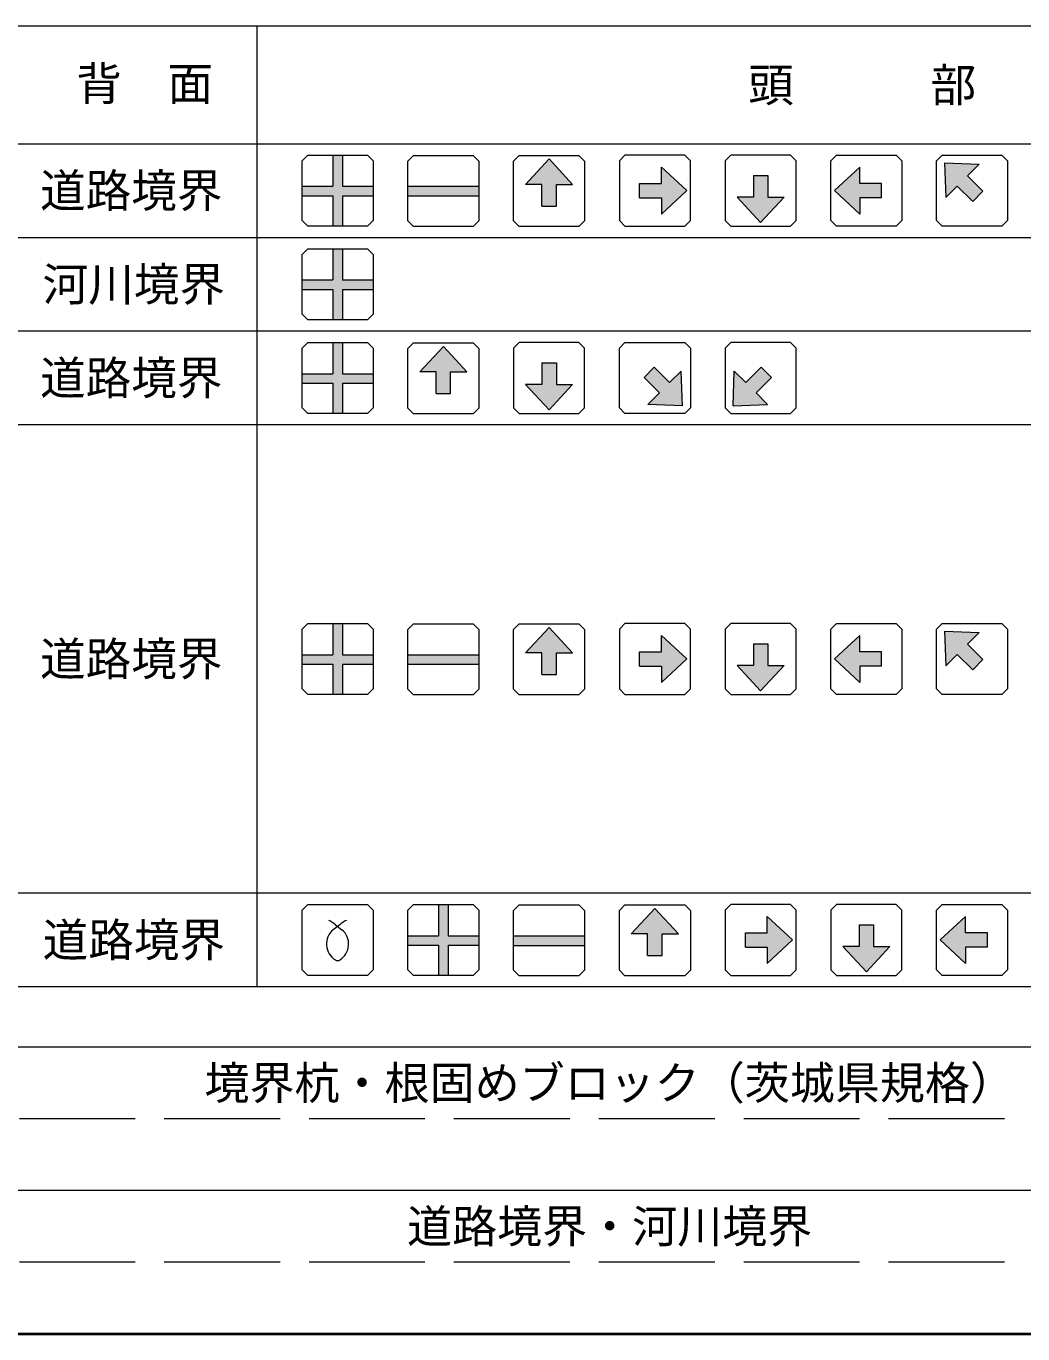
# Model space of a CAD drawing. Units: millimetres at full size, sheet at 1:20; details may follow other scales. Extents: x -25 to 4175, y 3413 to 9353.
# Drawn here: x 839 to 1871, y 3613 to 4967 of the extents above; entities that cross this region are included whole.
import ezdxf
from ezdxf.enums import TextEntityAlignment as Align

# ---------------------------------------------------------------- set-up
doc = ezdxf.new("R2010")
doc.units = ezdxf.units.MM
doc.header["$LTSCALE"] = 20
doc.linetypes.add('DASHED', pattern=[7.5, 6, -1.5])
for name, color, linetype, lineweight in [('0_2', 7, 'Continuous', 9), ('図枠', 7, 'Continuous', 5), ('鉄筋', 7, 'Continuous', 9)]:
    doc.layers.add(name, color=color, linetype=linetype, lineweight=lineweight)
doc.layers.add('ハッチング', color=7, linetype='Continuous')
doc.styles.add('ＭＳ ゴシック', font='')
doc.styles.get('ＭＳ ゴシック').set_extended_font_data('MS Gothic')

msp = doc.modelspace()

# ---------------------------------------------------------------- hatches: boundary and pattern name
at = {"layer": 'ハッチング'}
for points in [[(1156.61, 4791.55), (1156.61, 4760.1), (1166.61, 4760.1), (1166.61, 4791.55), (1198.36, 4791.55), (1198.36, 4801.25), (1166.61, 4801.25), (1166.61, 4833.6), (1156.61, 4833.6), (1156.61, 4801.25), (1124.86, 4801.25), (1124.86, 4791.55)], [(1388.11, 4803.3), (1404.98, 4803.3), (1380.61, 4829.55), (1356.23, 4803.3), (1373.11, 4803.3), (1373.11, 4780.8), (1388.11, 4780.8)], [(1496.86, 4804.35), (1474.36, 4804.35), (1474.36, 4789.35), (1496.86, 4789.35), (1496.86, 4772.47), (1523.11, 4796.85), (1496.86, 4821.22)], [(1676.11, 4796.85), (1702.36, 4772.47), (1702.36, 4789.35), (1724.86, 4789.35), (1724.86, 4804.35), (1702.36, 4804.35), (1702.36, 4821.22)], [(1790.02, 4825.43), (1791.35, 4789.63), (1803.28, 4801.57), (1819.19, 4785.66), (1829.8, 4796.26), (1813.89, 4812.17), (1825.82, 4824.1)], [(1592.11, 4790.1), (1575.23, 4790.1), (1599.61, 4763.85), (1623.98, 4790.1), (1607.11, 4790.1), (1607.11, 4812.6), (1592.11, 4812.6)], [(1234.36, 4801.25), (1234.36, 4791.25), (1307.86, 4791.25), (1307.86, 4801.25)], [(1156.61, 4694.55), (1156.61, 4663.1), (1166.61, 4663.1), (1166.61, 4694.55), (1198.36, 4694.55), (1198.36, 4704.25), (1166.61, 4704.25), (1166.61, 4736.6), (1156.61, 4736.6), (1156.61, 4704.25), (1124.86, 4704.25), (1124.86, 4694.55)], [(1156.61, 4597.35), (1156.61, 4565.9), (1166.61, 4565.9), (1166.61, 4597.35), (1198.36, 4597.35), (1198.36, 4607.05), (1166.61, 4607.05), (1166.61, 4639.4), (1156.61, 4639.4), (1156.61, 4607.05), (1124.86, 4607.05), (1124.86, 4597.35)], [(1271.11, 4635.35), (1246.73, 4609.1), (1263.61, 4609.1), (1263.61, 4586.6), (1278.61, 4586.6), (1278.61, 4609.1), (1295.48, 4609.1)], [(1388.11, 4595.9), (1388.11, 4618.4), (1373.11, 4618.4), (1373.11, 4595.9), (1356.23, 4595.9), (1380.61, 4569.65), (1404.98, 4595.9)], [(1518.69, 4574.07), (1517.37, 4609.86), (1505.43, 4597.93), (1489.52, 4613.84), (1478.92, 4603.23), (1494.83, 4587.32), (1482.89, 4575.39)], [(1584.28, 4597.93), (1572.35, 4609.86), (1571.02, 4574.07), (1606.82, 4575.39), (1594.89, 4587.32), (1610.8, 4603.23), (1600.19, 4613.84)], [(1156.61, 4306.55), (1156.61, 4275.1), (1166.61, 4275.1), (1166.61, 4306.55), (1198.36, 4306.55), (1198.36, 4316.25), (1166.61, 4316.25), (1166.61, 4348.6), (1156.61, 4348.6), (1156.61, 4316.25), (1124.86, 4316.25), (1124.86, 4306.55)], [(1388.11, 4318.3), (1404.98, 4318.3), (1380.61, 4344.55), (1356.23, 4318.3), (1373.11, 4318.3), (1373.11, 4295.8), (1388.11, 4295.8)], [(1496.86, 4319.35), (1474.36, 4319.35), (1474.36, 4304.35), (1496.86, 4304.35), (1496.86, 4287.48), (1523.11, 4311.85), (1496.86, 4336.23)], [(1676.11, 4311.85), (1702.36, 4287.48), (1702.36, 4304.35), (1724.86, 4304.35), (1724.86, 4319.35), (1702.36, 4319.35), (1702.36, 4336.23)], [(1790.02, 4340.44), (1791.35, 4304.64), (1803.28, 4316.57), (1819.19, 4300.66), (1829.8, 4311.27), (1813.89, 4327.18), (1825.82, 4339.11)], [(1592.11, 4305.1), (1575.23, 4305.1), (1599.61, 4278.85), (1623.98, 4305.1), (1607.11, 4305.1), (1607.11, 4327.6), (1592.11, 4327.6)], [(1234.36, 4316.25), (1234.36, 4306.25), (1307.86, 4306.25), (1307.86, 4316.25)], [(1266.11, 4015.55), (1266.11, 3984.1), (1276.11, 3984.1), (1276.11, 4015.55), (1307.86, 4015.55), (1307.86, 4025.25), (1276.11, 4025.25), (1276.11, 4057.6), (1266.11, 4057.6), (1266.11, 4025.25), (1234.36, 4025.25), (1234.36, 4015.55)], [(1497.61, 4027.3), (1514.48, 4027.3), (1490.11, 4053.55), (1465.73, 4027.3), (1482.61, 4027.3), (1482.61, 4004.8), (1497.61, 4004.8)], [(1606.36, 4028.35), (1583.86, 4028.35), (1583.86, 4013.35), (1606.36, 4013.35), (1606.36, 3996.48), (1632.61, 4020.85), (1606.36, 4045.23)], [(1733.48, 4014.1), (1716.61, 4014.1), (1716.61, 4036.6), (1701.61, 4036.6), (1701.61, 4014.1), (1684.73, 4014.1), (1709.11, 3987.85)], [(1811.86, 4028.35), (1811.86, 4045.23), (1785.61, 4020.85), (1811.86, 3996.48), (1811.86, 4013.35), (1834.36, 4013.35), (1834.36, 4028.35)], [(1343.86, 4025.25), (1343.86, 4015.25), (1417.36, 4015.25), (1417.36, 4025.25)]]:
    msp.add_hatch(color=256, dxfattribs=at).paths.add_polyline_path(points)

# ---------------------------------------------------------------- linework, layer by layer
at = {"layer": '0_2', "lineweight": 13}
for p, q in [((2331.3, 4967.12), (526.84, 4967.12)), ((1078.2, 3972.35), (1078.2, 4967.12)), ((526.84, 4845.35), (2331.3, 4845.35)), ((1156.61, 4833.6), (1156.61, 4801.25)), ((1166.61, 4833.6), (1166.61, 4801.25)), ((1124.86, 4801.25), (1156.61, 4801.25)), ((1166.61, 4801.25), (1198.36, 4801.25)), ((1234.36, 4801.25), (1307.86, 4801.25)), ((1124.86, 4791.55), (1156.61, 4791.55)), ((1156.61, 4791.55), (1156.61, 4760.1)), ((1166.61, 4791.55), (1198.36, 4791.55)), ((1166.61, 4791.55), (1166.61, 4760.1)), ((1234.36, 4791.25), (1307.86, 4791.25)), ((823.05, 4748.35), (2331.3, 4748.35)), ((1156.61, 4736.6), (1156.61, 4704.25)), ((1166.61, 4736.6), (1166.61, 4704.25)), ((1124.86, 4704.25), (1156.61, 4704.25)), ((1166.61, 4704.25), (1198.36, 4704.25)), ((1124.86, 4694.55), (1156.61, 4694.55)), ((1156.61, 4694.55), (1156.61, 4663.1)), ((1166.61, 4694.55), (1198.36, 4694.55)), ((1166.61, 4694.55), (1166.61, 4663.1)), ((2331.3, 4651.35), (526.84, 4651.35)), ((1156.61, 4639.4), (1156.61, 4607.05)), ((1166.61, 4639.4), (1166.61, 4607.05)), ((1124.86, 4607.05), (1156.61, 4607.05)), ((1166.61, 4607.05), (1198.36, 4607.05)), ((1124.86, 4597.35), (1156.61, 4597.35)), ((1156.61, 4597.35), (1156.61, 4565.9)), ((1166.61, 4597.35), (1198.36, 4597.35)), ((1166.61, 4597.35), (1166.61, 4565.9)), ((2331.3, 4554.35), (526.84, 4554.35)), ((1156.61, 4348.6), (1156.61, 4316.25)), ((1166.61, 4348.6), (1166.61, 4316.25)), ((1124.86, 4316.25), (1156.61, 4316.25)), ((1124.86, 4306.55), (1156.61, 4306.55)), ((1156.61, 4306.55), (1156.61, 4275.1)), ((1166.61, 4316.25), (1198.36, 4316.25)), ((1166.61, 4306.55), (1198.36, 4306.55)), ((1166.61, 4306.55), (1166.61, 4275.1)), ((1234.36, 4316.25), (1307.86, 4316.25)), ((1234.36, 4306.25), (1307.86, 4306.25)), ((2331.3, 4069.35), (526.84, 4069.35)), ((1266.11, 4057.6), (1266.11, 4025.25)), ((1276.11, 4057.6), (1276.11, 4025.25)), ((1163.89, 4036.53), (1157.04, 4031.39)), ((1159.33, 4036.53), (1166.16, 4031.4)), ((1234.36, 4025.25), (1266.11, 4025.25)), ((1276.11, 4025.25), (1307.86, 4025.25)), ((1343.86, 4025.25), (1417.36, 4025.25)), ((1234.36, 4015.55), (1266.11, 4015.55)), ((1266.11, 4015.55), (1266.11, 3984.1)), ((1276.11, 4015.55), (1307.86, 4015.55)), ((1276.11, 4015.55), (1276.11, 3984.1)), ((1343.86, 4015.25), (1417.36, 4015.25)), ((2331.3, 3972.35), (526.84, 3972.35))]:
    msp.add_line(p, q, dxfattribs=at)
at = {"layer": '0_2'}
for p, q in [((1380.61, 4829.55), (1356.23, 4803.3)), ((1380.61, 4829.55), (1404.98, 4803.3)), ((1496.86, 4804.35), (1496.86, 4821.22)), ((1523.11, 4796.85), (1496.86, 4821.22)), ((1676.11, 4796.85), (1702.36, 4821.22)), ((1702.36, 4804.35), (1702.36, 4821.22)), ((1790.02, 4825.43), (1791.35, 4789.63)), ((1790.02, 4825.43), (1825.82, 4824.1)), ((1813.89, 4812.17), (1825.82, 4824.1)), ((1592.11, 4812.6), (1607.11, 4812.6)), ((1592.11, 4812.6), (1592.11, 4790.1)), ((1607.11, 4812.6), (1607.11, 4790.1)), ((1829.8, 4796.26), (1813.89, 4812.17)), ((1373.11, 4803.3), (1356.23, 4803.3)), ((1373.11, 4780.8), (1373.11, 4803.3)), ((1388.11, 4780.8), (1388.11, 4803.3)), ((1388.11, 4803.3), (1404.98, 4803.3)), ((1474.36, 4789.35), (1474.36, 4804.35)), ((1474.36, 4804.35), (1496.86, 4804.35)), ((1523.11, 4796.85), (1496.86, 4772.47)), ((1676.11, 4796.85), (1702.36, 4772.47)), ((1724.86, 4804.35), (1702.36, 4804.35)), ((1724.86, 4789.35), (1724.86, 4804.35)), ((1803.28, 4801.57), (1791.35, 4789.63)), ((1819.19, 4785.66), (1803.28, 4801.57)), ((1819.19, 4785.66), (1829.8, 4796.26)), ((1373.11, 4780.8), (1388.11, 4780.8)), ((1474.36, 4789.35), (1496.86, 4789.35)), ((1496.86, 4789.35), (1496.86, 4772.47)), ((1592.11, 4790.1), (1575.23, 4790.1)), ((1599.61, 4763.85), (1575.23, 4790.1)), ((1599.61, 4763.85), (1623.98, 4790.1)), ((1607.11, 4790.1), (1623.98, 4790.1)), ((1724.86, 4789.35), (1702.36, 4789.35)), ((1702.36, 4789.35), (1702.36, 4772.47)), ((1271.11, 4635.35), (1246.73, 4609.1)), ((1271.11, 4635.35), (1295.48, 4609.1)), ((1373.11, 4618.4), (1388.11, 4618.4)), ((1373.11, 4618.4), (1373.11, 4595.9)), ((1388.11, 4618.4), (1388.11, 4595.9)), ((1263.61, 4609.1), (1246.73, 4609.1)), ((1263.61, 4586.6), (1263.61, 4609.1)), ((1278.61, 4586.6), (1278.61, 4609.1)), ((1278.61, 4609.1), (1295.48, 4609.1)), ((1489.52, 4613.84), (1478.92, 4603.23)), ((1489.52, 4613.84), (1505.43, 4597.93)), ((1505.43, 4597.93), (1517.37, 4609.86)), ((1518.69, 4574.07), (1517.37, 4609.86)), ((1571.02, 4574.07), (1572.35, 4609.86)), ((1584.28, 4597.93), (1572.35, 4609.86)), ((1600.19, 4613.84), (1584.28, 4597.93)), ((1600.19, 4613.84), (1610.8, 4603.23)), ((1373.11, 4595.9), (1356.23, 4595.9)), ((1380.61, 4569.65), (1356.23, 4595.9)), ((1380.61, 4569.65), (1404.98, 4595.9)), ((1388.11, 4595.9), (1404.98, 4595.9)), ((1478.92, 4603.23), (1494.83, 4587.32)), ((1610.8, 4603.23), (1594.89, 4587.32)), ((1263.61, 4586.6), (1278.61, 4586.6)), ((1494.83, 4587.32), (1482.89, 4575.39)), ((1594.89, 4587.32), (1606.82, 4575.39)), ((1518.69, 4574.07), (1482.89, 4575.39)), ((1571.02, 4574.07), (1606.82, 4575.39)), ((1380.61, 4344.55), (1356.23, 4318.3)), ((1380.61, 4344.55), (1404.98, 4318.3)), ((1496.86, 4319.35), (1496.86, 4336.23)), ((1523.11, 4311.85), (1496.86, 4336.23)), ((1676.11, 4311.85), (1702.36, 4336.23)), ((1702.36, 4319.35), (1702.36, 4336.23)), ((1790.02, 4340.44), (1791.35, 4304.64)), ((1790.02, 4340.44), (1825.82, 4339.11)), ((1813.89, 4327.18), (1825.82, 4339.11)), ((1592.11, 4327.6), (1607.11, 4327.6)), ((1592.11, 4327.6), (1592.11, 4305.1)), ((1607.11, 4327.6), (1607.11, 4305.1)), ((1829.8, 4311.27), (1813.89, 4327.18)), ((1373.11, 4318.3), (1356.23, 4318.3)), ((1373.11, 4295.8), (1373.11, 4318.3)), ((1388.11, 4295.8), (1388.11, 4318.3)), ((1388.11, 4318.3), (1404.98, 4318.3)), ((1474.36, 4304.35), (1474.36, 4319.35)), ((1474.36, 4319.35), (1496.86, 4319.35)), ((1523.11, 4311.85), (1496.86, 4287.48)), ((1676.11, 4311.85), (1702.36, 4287.48)), ((1724.86, 4319.35), (1702.36, 4319.35)), ((1724.86, 4304.35), (1724.86, 4319.35)), ((1803.28, 4316.57), (1791.35, 4304.64)), ((1819.19, 4300.66), (1803.28, 4316.57)), ((1819.19, 4300.66), (1829.8, 4311.27)), ((1373.11, 4295.8), (1388.11, 4295.8)), ((1474.36, 4304.35), (1496.86, 4304.35)), ((1496.86, 4304.35), (1496.86, 4287.48)), ((1592.11, 4305.1), (1575.23, 4305.1)), ((1599.61, 4278.85), (1575.23, 4305.1)), ((1599.61, 4278.85), (1623.98, 4305.1)), ((1607.11, 4305.1), (1623.98, 4305.1)), ((1724.86, 4304.35), (1702.36, 4304.35)), ((1702.36, 4304.35), (1702.36, 4287.48)), ((1490.11, 4053.55), (1465.73, 4027.3)), ((1490.11, 4053.55), (1514.48, 4027.3)), ((1606.36, 4028.35), (1606.36, 4045.23)), ((1632.61, 4020.85), (1606.36, 4045.23)), ((1701.61, 4036.6), (1716.61, 4036.6)), ((1701.61, 4036.6), (1701.61, 4014.1)), ((1716.61, 4036.6), (1716.61, 4014.1)), ((1785.61, 4020.85), (1811.86, 4045.23)), ((1811.86, 4028.35), (1811.86, 4045.23)), ((1482.61, 4027.3), (1465.73, 4027.3)), ((1482.61, 4004.8), (1482.61, 4027.3)), ((1497.61, 4004.8), (1497.61, 4027.3)), ((1497.61, 4027.3), (1514.48, 4027.3)), ((1583.86, 4013.35), (1583.86, 4028.35)), ((1583.86, 4028.35), (1606.36, 4028.35)), ((1834.36, 4028.35), (1811.86, 4028.35)), ((1834.36, 4013.35), (1834.36, 4028.35)), ((1583.86, 4013.35), (1606.36, 4013.35)), ((1632.61, 4020.85), (1606.36, 3996.48)), ((1606.36, 4013.35), (1606.36, 3996.48)), ((1701.61, 4014.1), (1684.73, 4014.1)), ((1709.11, 3987.85), (1684.73, 4014.1)), ((1709.11, 3987.85), (1733.48, 4014.1)), ((1716.61, 4014.1), (1733.48, 4014.1)), ((1785.61, 4020.85), (1811.86, 3996.48)), ((1834.36, 4013.35), (1811.86, 4013.35)), ((1811.86, 4013.35), (1811.86, 3996.48)), ((1482.61, 4004.8), (1497.61, 4004.8))]:
    msp.add_line(p, q, dxfattribs=at)
at = {"layer": '0_2', "lineweight": 13}
for points in [[(1124.86, 4827.76), (1130.69, 4833.6), (1192.52, 4833.6), (1198.36, 4827.76), (1198.36, 4765.93), (1192.52, 4760.1), (1130.69, 4760.1), (1124.86, 4765.93)], [(1234.36, 4827.46), (1240.19, 4833.3), (1302.02, 4833.3), (1307.86, 4827.46), (1307.86, 4765.63), (1302.02, 4759.8), (1240.19, 4759.8), (1234.36, 4765.63)], [(1343.86, 4827.46), (1349.69, 4833.3), (1411.52, 4833.3), (1417.36, 4827.46), (1417.36, 4765.63), (1411.52, 4759.8), (1349.69, 4759.8), (1343.86, 4765.63)], [(1521.02, 4760.1), (1526.86, 4765.93), (1526.86, 4827.76), (1521.02, 4833.6), (1459.19, 4833.6), (1453.36, 4827.76), (1453.36, 4765.93), (1459.19, 4760.1)], [(1562.86, 4765.93), (1568.69, 4760.1), (1630.52, 4760.1), (1636.36, 4765.93), (1636.36, 4827.76), (1630.52, 4833.6), (1568.69, 4833.6), (1562.86, 4827.76)], [(1678.19, 4760.1), (1672.36, 4765.93), (1672.36, 4827.76), (1678.19, 4833.6), (1740.02, 4833.6), (1745.86, 4827.76), (1745.86, 4765.93), (1740.02, 4760.1)], [(1787.69, 4760.1), (1781.86, 4765.93), (1781.86, 4827.76), (1787.69, 4833.6), (1849.52, 4833.6), (1855.36, 4827.76), (1855.36, 4765.93), (1849.52, 4760.1)], [(1124.86, 4730.76), (1130.69, 4736.6), (1192.52, 4736.6), (1198.36, 4730.76), (1198.36, 4668.93), (1192.52, 4663.1), (1130.69, 4663.1), (1124.86, 4668.93)], [(1124.86, 4633.56), (1130.69, 4639.4), (1192.52, 4639.4), (1198.36, 4633.56), (1198.36, 4571.73), (1192.52, 4565.9), (1130.69, 4565.9), (1124.86, 4571.73)], [(1234.36, 4633.26), (1240.19, 4639.1), (1302.02, 4639.1), (1307.86, 4633.26), (1307.86, 4571.43), (1302.02, 4565.6), (1240.19, 4565.6), (1234.36, 4571.43)], [(1343.86, 4571.73), (1349.69, 4565.9), (1411.52, 4565.9), (1417.36, 4571.73), (1417.36, 4633.57), (1411.52, 4639.4), (1349.69, 4639.4), (1343.86, 4633.57)], [(1521.02, 4639.4), (1526.86, 4633.57), (1526.86, 4571.73), (1521.02, 4565.9), (1459.19, 4565.9), (1453.36, 4571.73), (1453.36, 4633.57), (1459.19, 4639.4)], [(1568.69, 4639.4), (1562.86, 4633.57), (1562.86, 4571.73), (1568.69, 4565.9), (1630.52, 4565.9), (1636.36, 4571.73), (1636.36, 4633.57), (1630.52, 4639.4)], [(1124.86, 4342.77), (1130.69, 4348.6), (1192.52, 4348.6), (1198.36, 4342.77), (1198.36, 4280.93), (1192.52, 4275.1), (1130.69, 4275.1), (1124.86, 4280.93)], [(1234.36, 4342.47), (1240.19, 4348.3), (1302.02, 4348.3), (1307.86, 4342.47), (1307.86, 4280.63), (1302.02, 4274.8), (1240.19, 4274.8), (1234.36, 4280.63)], [(1343.86, 4342.47), (1349.69, 4348.3), (1411.52, 4348.3), (1417.36, 4342.47), (1417.36, 4280.63), (1411.52, 4274.8), (1349.69, 4274.8), (1343.86, 4280.63)], [(1521.02, 4275.1), (1526.86, 4280.93), (1526.86, 4342.77), (1521.02, 4348.6), (1459.19, 4348.6), (1453.36, 4342.77), (1453.36, 4280.93), (1459.19, 4275.1)], [(1562.86, 4280.93), (1568.69, 4275.1), (1630.52, 4275.1), (1636.36, 4280.93), (1636.36, 4342.77), (1630.52, 4348.6), (1568.69, 4348.6), (1562.86, 4342.77)], [(1678.19, 4275.1), (1672.36, 4280.93), (1672.36, 4342.77), (1678.19, 4348.6), (1740.02, 4348.6), (1745.86, 4342.77), (1745.86, 4280.93), (1740.02, 4275.1)], [(1787.69, 4275.1), (1781.86, 4280.93), (1781.86, 4342.77), (1787.69, 4348.6), (1849.52, 4348.6), (1855.36, 4342.77), (1855.36, 4280.93), (1849.52, 4275.1)], [(1124.86, 4051.77), (1130.69, 4057.6), (1192.52, 4057.6), (1198.36, 4051.77), (1198.36, 3989.94), (1192.52, 3984.1), (1130.69, 3984.1), (1124.86, 3989.94)], [(1234.36, 4051.77), (1240.19, 4057.6), (1302.02, 4057.6), (1307.86, 4051.77), (1307.86, 3989.94), (1302.02, 3984.1), (1240.19, 3984.1), (1234.36, 3989.94)], [(1343.86, 4051.47), (1349.69, 4057.3), (1411.52, 4057.3), (1417.36, 4051.47), (1417.36, 3989.64), (1411.52, 3983.8), (1349.69, 3983.8), (1343.86, 3989.64)], [(1453.36, 4051.47), (1459.19, 4057.3), (1521.02, 4057.3), (1526.86, 4051.47), (1526.86, 3989.64), (1521.02, 3983.8), (1459.19, 3983.8), (1453.36, 3989.64)], [(1630.52, 3984.1), (1636.36, 3989.94), (1636.36, 4051.77), (1630.52, 4057.6), (1568.69, 4057.6), (1562.86, 4051.77), (1562.86, 3989.94), (1568.69, 3984.1)], [(1672.36, 3989.94), (1678.19, 3984.1), (1740.02, 3984.1), (1745.86, 3989.94), (1745.86, 4051.77), (1740.02, 4057.6), (1678.19, 4057.6), (1672.36, 4051.77)], [(1787.69, 3984.1), (1781.86, 3989.94), (1781.86, 4051.77), (1787.69, 4057.6), (1849.52, 4057.6), (1855.36, 4051.77), (1855.36, 3989.94), (1849.52, 3984.1)]]:
    msp.add_lwpolyline(points, close=True, dxfattribs=at)
for centre, radius, start, end in [((1139.97, 4014.9), 29.03, 48.17303, 64.44075), ((1183.24, 4014.9), 29.03, 115.55925, 131.82999), ((1169.51, 4016.57), 19.38, 130.07472, 238.29132), ((1153.7, 4016.57), 19.38, 301.70596, 49.97083)]:
    msp.add_arc(centre, radius, start, end, dxfattribs=at)
at = {"layer": '図枠', "lineweight": 13}
for p, q in [((3974.6, 3909.92), (374.6, 3909.92)), ((3074.6, 3761.42), (374.6, 3761.42))]:
    msp.add_line(p, q, dxfattribs=at)
at = {"layer": '図枠', "linetype": 'DASHED', "lineweight": 9}
for p, q in [((2152.1, 3835.67), (734.6, 3835.67)), ((2152.1, 3687.17), (734.6, 3687.17))]:
    msp.add_line(p, q, dxfattribs=at)
at = {"layer": '図枠', "lineweight": 40}
msp.add_line((374.6, 3612.92), (3974.6, 3612.92), dxfattribs=at)
at = {"layer": '鉄筋'}
msp.add_arc((1161.61, 4003.77), 4.33, 238.29301, 301.70699, dxfattribs=at)

# ---------------------------------------------------------------- texts
at = {"layer": '0_2', "style": 'ＭＳ ゴシック'}
msp.add_text('背\u3000面', height=34.61, dxfattribs=at).set_placement((891.03, 4879.87), align=Align.BOTTOM_LEFT)
for s, p in [('頭\u3000\u3000\u3000部', (1704.75, 4906.23)), ('道路境界', (947.97, 4796.85)), ('河川境界', (950.63, 4699.85)), ('道路境界', (947.97, 4602.85)), ('道路境界', (947.97, 4311.85)), ('道路境界', (950.63, 4020.85))]:
    msp.add_text(s, height=34.61, dxfattribs=at).set_placement(p, align=Align.MIDDLE_CENTER)
at = {"layer": '図枠', "style": 'ＭＳ ゴシック'}
for s, p in [('境界杭・根固めブロック（茨城県規格）', (1443.35, 3872.79)), ('道路境界・河川境界', (1443.35, 3724.29))]:
    msp.add_text(s, height=34.18, dxfattribs=at).set_placement(p, align=Align.MIDDLE_CENTER)

doc.saveas('drawing.dxf')
